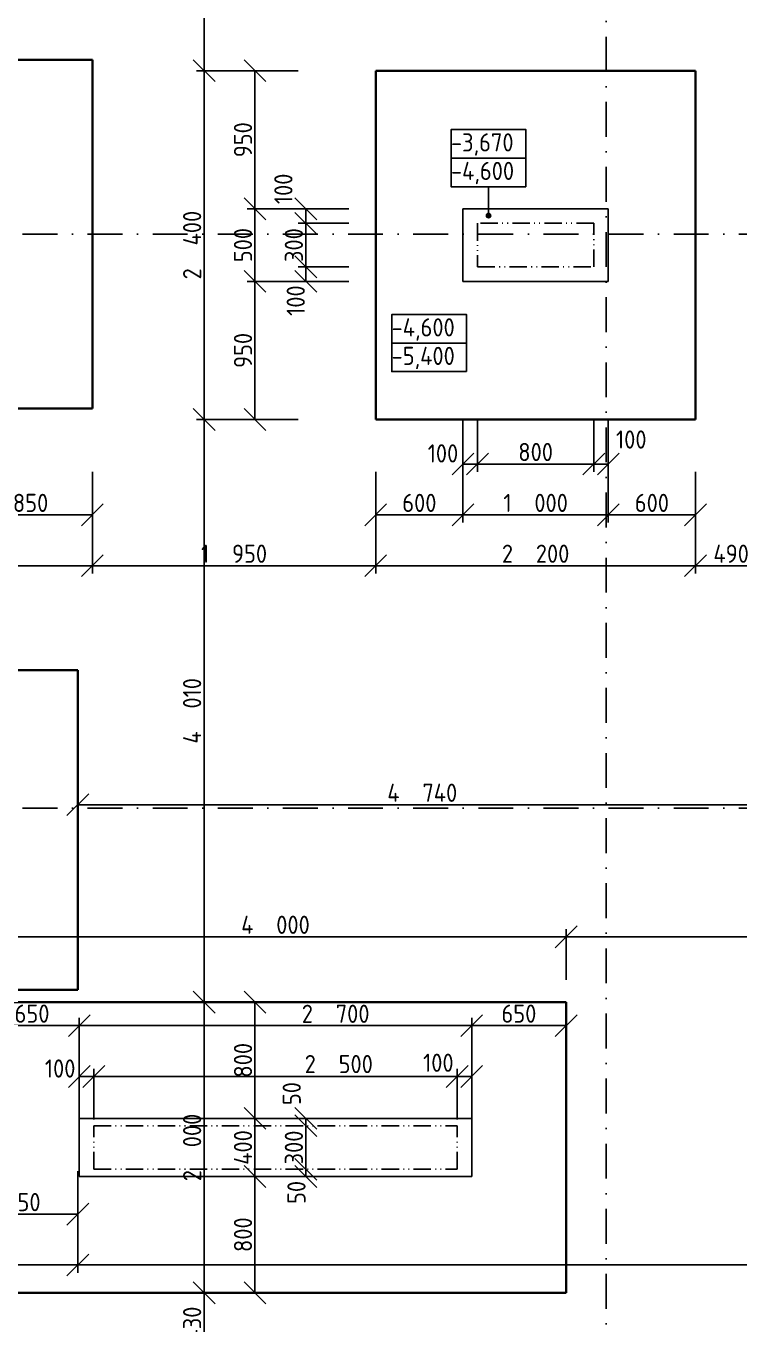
# Model space of a CAD drawing. Extents: x 4511820 to 5180432, y -1526536 to -944957.
# Drawn here: x 5143476 to 5148382, y -1452383 to -1443450 of the extents above; entities that cross this region are included whole.
import ezdxf

# ---------------------------------------------------------------- set-up
doc = ezdxf.new("R2010")
doc.units = 0
doc.header["$MEASUREMENT"] = 0
doc.linetypes.add('ACAD_ISO12W100', pattern=[22, 12, -3, 0.5, -3, 0.5, -3])
doc.linetypes.add('BODKOCIARKOVANA_3', pattern=[5.6, 3, -1.3, 0, -1.3])
doc.layers.get('0').update_dxf_attribs({"linetype": 'CONTINUOUS'})
doc.layers.get('Defpoints').update_dxf_attribs({"color": 61, "linetype": 'CONTINUOUS'})
for name, color, linetype in [('KÓTY', 4, 'CONTINUOUS'), ('MÚRY', 1, 'CONTINUOUS'), ('osi', 253, 'CONTINUOUS'), ('TENKÁ', 7, 'CONTINUOUS')]:
    doc.layers.add(name, color=color, linetype=linetype)
doc.styles.add('STYLE1', font='isocp.shx')
doc.dimstyles.new('STANDARD-50', dxfattribs={"dimtxt": 125, "dimasz": 150, "dimexe": 10, "dimexo": 200, "dimgap": 20, "dimtad": 1, "dimdsep": 46, "dimlunit": 6, "dimtxsty": 'STYLE1', "dimblk1": 'OBLIQUE', "dimblk2": 'OBLIQUE', "dimsah": 1, "dimcen": 2.5, "dimse1": 1, "dimse2": 1, "dimadec": 0, "dimazin": 0, "dimtfac": 1, "dimtmove": 1, "dimatfit": 3, "dimldrblk": 'OBLIQUE', "dimfxl": 1, "dimtolj": 1, "dimtzin": 0, "dimarcsym": 0})

# ---------------------------------------------------------------- blocks, each defined once
blk = doc.blocks.new('_OBLIQUE')
at = {"color": 0, "linetype": 'ByBlock'}
blk.add_line((-0.5, -0.5), (0.5, 0.5), dxfattribs=at)
blk = doc.blocks.new('*D38031')
at = {"layer": 'Defpoints', "color": 0}
for p in [(5141732.5, -1446083), (5143932.5, -1446083), (5143932.5, -1447164.5)]:
    blk.add_point(p, dxfattribs=at)
at = {"layer": 'KÓTY', "color": 0, "lineweight": -2}
blk.add_line((5141732.5, -1447164.5), (5143932.5, -1447164.5), dxfattribs=at)
at = {"layer": 'KÓTY', "color": 0, "linetype": 'ByBlock', "lineweight": -2, "xscale": 150, "yscale": 150, "zscale": 150, "rotation": 180}
blk.add_blockref('_OBLIQUE', (5141732.5, -1447164.5), dxfattribs=at)
at = {"layer": 'KÓTY', "color": 0, "linetype": 'ByBlock', "lineweight": -2, "xscale": 150, "yscale": 150, "zscale": 150}
blk.add_blockref('_OBLIQUE', (5143932.5, -1447164.5), dxfattribs=at)
at = {"layer": 'KÓTY', "color": 0, "insert": (5142832.5, -1447082), "char_height": 125, "attachment_point": 5, "style": 'STYLE1'}
blk.add_mtext('\\A1;2ﾠ200', dxfattribs=at)
blk = doc.blocks.new('*D38032')
at = {"layer": 'Defpoints', "color": 0}
for p in [(5143932.5, -1446083), (5145882.5, -1446158), (5145882.5, -1447164.5)]:
    blk.add_point(p, dxfattribs=at)
at = {"layer": 'KÓTY', "color": 0, "lineweight": -2}
blk.add_line((5143932.5, -1447164.5), (5145882.5, -1447164.5), dxfattribs=at)
at = {"layer": 'KÓTY', "color": 0, "linetype": 'ByBlock', "lineweight": -2, "xscale": 150, "yscale": 150, "zscale": 150, "rotation": 180}
blk.add_blockref('_OBLIQUE', (5143932.5, -1447164.5), dxfattribs=at)
at = {"layer": 'KÓTY', "color": 0, "linetype": 'ByBlock', "lineweight": -2, "xscale": 150, "yscale": 150, "zscale": 150}
blk.add_blockref('_OBLIQUE', (5145882.5, -1447164.5), dxfattribs=at)
at = {"layer": 'KÓTY', "color": 0, "insert": (5144907.5, -1447082), "char_height": 125, "attachment_point": 5, "style": 'STYLE1'}
blk.add_mtext('\\A1;1ﾠ950', dxfattribs=at)
blk = doc.blocks.new('*D38033')
at = {"layer": 'Defpoints', "color": 0}
for p in [(5145882.5, -1446158), (5148082.5, -1446158), (5148082.5, -1447164.5)]:
    blk.add_point(p, dxfattribs=at)
at = {"layer": 'KÓTY', "color": 0, "lineweight": -2}
blk.add_line((5145882.5, -1447164.5), (5148082.5, -1447164.5), dxfattribs=at)
at = {"layer": 'KÓTY', "color": 0, "linetype": 'ByBlock', "lineweight": -2, "xscale": 150, "yscale": 150, "zscale": 150, "rotation": 180}
blk.add_blockref('_OBLIQUE', (5145882.5, -1447164.5), dxfattribs=at)
at = {"layer": 'KÓTY', "color": 0, "linetype": 'ByBlock', "lineweight": -2, "xscale": 150, "yscale": 150, "zscale": 150}
blk.add_blockref('_OBLIQUE', (5148082.5, -1447164.5), dxfattribs=at)
at = {"layer": 'KÓTY', "color": 0, "insert": (5146982.5, -1447081.957367), "char_height": 125, "attachment_point": 5, "style": 'STYLE1'}
blk.add_mtext('\\A1;2ﾠ200', dxfattribs=at)
blk = doc.blocks.new('*D38034')
at = {"layer": 'Defpoints', "color": 0}
for p in [(5148082.5, -1446158), (5148572.5, -1446158), (5148572.5, -1447164.5)]:
    blk.add_point(p, dxfattribs=at)
at = {"layer": 'KÓTY', "color": 0, "lineweight": -2}
blk.add_line((5148082.5, -1447164.5), (5148572.5, -1447164.5), dxfattribs=at)
at = {"layer": 'KÓTY', "color": 0, "linetype": 'ByBlock', "lineweight": -2, "xscale": 150, "yscale": 150, "zscale": 150, "rotation": 180}
blk.add_blockref('_OBLIQUE', (5148082.5, -1447164.5), dxfattribs=at)
at = {"layer": 'KÓTY', "color": 0, "linetype": 'ByBlock', "lineweight": -2, "xscale": 150, "yscale": 150, "zscale": 150}
blk.add_blockref('_OBLIQUE', (5148572.5, -1447164.5), dxfattribs=at)
at = {"layer": 'KÓTY', "color": 0, "insert": (5148327.5, -1447082), "char_height": 125, "attachment_point": 5, "style": 'STYLE1'}
blk.add_mtext('\\A1;490', dxfattribs=at)
blk = doc.blocks.new('*D38037')
at = {"layer": 'Defpoints', "color": 0}
for p in [(5143082.5, -1445208), (5143932.5, -1445208), (5143932.5, -1446814.5)]:
    blk.add_point(p, dxfattribs=at)
at = {"layer": 'KÓTY', "color": 0, "lineweight": -2}
blk.add_line((5143082.5, -1446814.5), (5143932.5, -1446814.5), dxfattribs=at)
at = {"layer": 'KÓTY', "color": 0, "linetype": 'ByBlock', "lineweight": -2, "xscale": 150, "yscale": 150, "zscale": 150, "rotation": 180}
blk.add_blockref('_OBLIQUE', (5143082.5, -1446814.5), dxfattribs=at)
at = {"layer": 'KÓTY', "color": 0, "linetype": 'ByBlock', "lineweight": -2, "xscale": 150, "yscale": 150, "zscale": 150}
blk.add_blockref('_OBLIQUE', (5143932.5, -1446814.5), dxfattribs=at)
at = {"layer": 'KÓTY', "color": 0, "insert": (5143507.5, -1446732), "char_height": 125, "attachment_point": 5, "style": 'STYLE1'}
blk.add_mtext('\\A1;850', dxfattribs=at)
blk = doc.blocks.new('*D38041')
at = {"layer": 'Defpoints', "color": 0}
for p in [(5146482.5, -1445208), (5147482.5, -1445208), (5147482.5, -1446814.5)]:
    blk.add_point(p, dxfattribs=at)
at = {"layer": 'KÓTY', "color": 0, "lineweight": -2}
blk.add_line((5146482.5, -1446814.5), (5147482.5, -1446814.5), dxfattribs=at)
at = {"layer": 'KÓTY', "color": 0, "linetype": 'ByBlock', "lineweight": -2, "xscale": 150, "yscale": 150, "zscale": 150, "rotation": 180}
blk.add_blockref('_OBLIQUE', (5146482.5, -1446814.5), dxfattribs=at)
at = {"layer": 'KÓTY', "color": 0, "linetype": 'ByBlock', "lineweight": -2, "xscale": 150, "yscale": 150, "zscale": 150}
blk.add_blockref('_OBLIQUE', (5147482.5, -1446814.5), dxfattribs=at)
at = {"layer": 'KÓTY', "color": 0, "insert": (5146982.5, -1446731.957367), "char_height": 125, "attachment_point": 5, "style": 'STYLE1'}
blk.add_mtext('\\A1;1ﾠ000', dxfattribs=at)
blk = doc.blocks.new('*D38042')
at = {"layer": 'Defpoints', "color": 0}
for p in [(5145882.5, -1445208), (5146482.5, -1445208), (5145882.5, -1446814.5)]:
    blk.add_point(p, dxfattribs=at)
at = {"layer": 'KÓTY', "color": 0, "lineweight": -2}
blk.add_line((5146482.5, -1446814.5), (5145882.5, -1446814.5), dxfattribs=at)
at = {"layer": 'KÓTY', "color": 0, "linetype": 'ByBlock', "lineweight": -2, "xscale": 150, "yscale": 150, "zscale": 150, "rotation": 180}
blk.add_blockref('_OBLIQUE', (5145882.5, -1446814.5), dxfattribs=at)
at = {"layer": 'KÓTY', "color": 0, "linetype": 'ByBlock', "lineweight": -2, "xscale": 150, "yscale": 150, "zscale": 150}
blk.add_blockref('_OBLIQUE', (5146482.5, -1446814.5), dxfattribs=at)
at = {"layer": 'KÓTY', "color": 0, "insert": (5146182.5, -1446732), "char_height": 125, "attachment_point": 5, "style": 'STYLE1'}
blk.add_mtext('\\A1;600', dxfattribs=at)
blk = doc.blocks.new('*D38043')
at = {"layer": 'Defpoints', "color": 0}
for p in [(5147482.5, -1445208), (5148082.5, -1445208), (5148082.5, -1446814.5)]:
    blk.add_point(p, dxfattribs=at)
at = {"layer": 'KÓTY', "color": 0, "lineweight": -2}
blk.add_line((5147482.5, -1446814.5), (5148082.5, -1446814.5), dxfattribs=at)
at = {"layer": 'KÓTY', "color": 0, "linetype": 'ByBlock', "lineweight": -2, "xscale": 150, "yscale": 150, "zscale": 150, "rotation": 180}
blk.add_blockref('_OBLIQUE', (5147482.5, -1446814.5), dxfattribs=at)
at = {"layer": 'KÓTY', "color": 0, "linetype": 'ByBlock', "lineweight": -2, "xscale": 150, "yscale": 150, "zscale": 150}
blk.add_blockref('_OBLIQUE', (5148082.5, -1446814.5), dxfattribs=at)
at = {"layer": 'KÓTY', "color": 0, "insert": (5147782.5, -1446732), "char_height": 125, "attachment_point": 5, "style": 'STYLE1'}
blk.add_mtext('\\A1;600', dxfattribs=at)
blk = doc.blocks.new('*D38044')
at = {"layer": 'Defpoints', "color": 0}
for p in [(5146582.5, -1444958), (5147382.5, -1444958), (5147382.5, -1446464.5)]:
    blk.add_point(p, dxfattribs=at)
at = {"layer": 'KÓTY', "color": 0, "lineweight": -2}
blk.add_line((5146582.5, -1446464.5), (5147382.5, -1446464.5), dxfattribs=at)
at = {"layer": 'KÓTY', "color": 0, "linetype": 'ByBlock', "lineweight": -2, "xscale": 150, "yscale": 150, "zscale": 150, "rotation": 180}
blk.add_blockref('_OBLIQUE', (5146582.5, -1446464.5), dxfattribs=at)
at = {"layer": 'KÓTY', "color": 0, "linetype": 'ByBlock', "lineweight": -2, "xscale": 150, "yscale": 150, "zscale": 150}
blk.add_blockref('_OBLIQUE', (5147382.5, -1446464.5), dxfattribs=at)
at = {"layer": 'KÓTY', "color": 0, "insert": (5146982.5, -1446382), "char_height": 125, "attachment_point": 5, "style": 'STYLE1'}
blk.add_mtext('\\A1;800', dxfattribs=at)
blk = doc.blocks.new('*D38045')
at = {"layer": 'Defpoints', "color": 0}
for p in [(5146482.5, -1444940.5), (5146582.5, -1444940.5), (5146482.5, -1446464.5)]:
    blk.add_point(p, dxfattribs=at)
at = {"layer": 'KÓTY', "color": 0, "lineweight": -2}
blk.add_line((5146582.5, -1446464.5), (5146482.5, -1446464.5), dxfattribs=at)
at = {"layer": 'KÓTY', "color": 0, "linetype": 'ByBlock', "lineweight": -2, "xscale": 150, "yscale": 150, "zscale": 150, "rotation": 180}
blk.add_blockref('_OBLIQUE', (5146482.5, -1446464.5), dxfattribs=at)
at = {"layer": 'KÓTY', "color": 0, "linetype": 'ByBlock', "lineweight": -2, "xscale": 150, "yscale": 150, "zscale": 150}
blk.add_blockref('_OBLIQUE', (5146582.5, -1446464.5), dxfattribs=at)
at = {"layer": 'KÓTY', "color": 0, "insert": (5146345, -1446391.5), "char_height": 125, "attachment_point": 5, "style": 'STYLE1'}
blk.add_mtext('\\A1;100', dxfattribs=at)
blk = doc.blocks.new('*D38046')
at = {"layer": 'Defpoints', "color": 0}
for p in [(5147382.5, -1444940.5), (5147482.5, -1444940.5), (5147482.5, -1446464.5)]:
    blk.add_point(p, dxfattribs=at)
at = {"layer": 'KÓTY', "color": 0, "lineweight": -2}
blk.add_line((5147382.5, -1446464.5), (5147482.5, -1446464.5), dxfattribs=at)
at = {"layer": 'KÓTY', "color": 0, "linetype": 'ByBlock', "lineweight": -2, "xscale": 150, "yscale": 150, "zscale": 150, "rotation": 180}
blk.add_blockref('_OBLIQUE', (5147382.5, -1446464.5), dxfattribs=at)
at = {"layer": 'KÓTY', "color": 0, "linetype": 'ByBlock', "lineweight": -2, "xscale": 150, "yscale": 150, "zscale": 150}
blk.add_blockref('_OBLIQUE', (5147482.5, -1446464.5), dxfattribs=at)
at = {"layer": 'KÓTY', "color": 0, "insert": (5147640.5, -1446296), "char_height": 125, "attachment_point": 5, "style": 'STYLE1'}
blk.add_mtext('\\A1;100', dxfattribs=at)
blk = doc.blocks.new('*D38065')
at = {"layer": 'Defpoints', "color": 0}
for p in [(5146202.5, -1443758), (5144701.5, -1446158), (5146202.5, -1446158)]:
    blk.add_point(p, dxfattribs=at)
at = {"layer": 'KÓTY', "color": 0, "lineweight": -2}
blk.add_line((5144701.5, -1443758), (5144701.5, -1446158), dxfattribs=at)
at = {"layer": 'KÓTY', "color": 0, "linetype": 'ByBlock', "lineweight": -2, "xscale": 150, "yscale": 150, "zscale": 150}
for p, rotation in [((5144701.5, -1443758), 90), ((5144701.5, -1446158), 270)]:
    blk.add_blockref('_OBLIQUE', p, dxfattribs=dict(at, rotation=rotation))
at = {"layer": 'KÓTY', "color": 0, "insert": (5144619, -1444958), "char_height": 125, "attachment_point": 5, "rotation": 90, "style": 'STYLE1'}
blk.add_mtext('\\A1;2ﾠ400', dxfattribs=at)
blk = doc.blocks.new('*D38069')
at = {"layer": 'Defpoints', "color": 0}
for p in [(5147052.5, -1445108), (5145401.5, -1445208), (5147052.5, -1445208)]:
    blk.add_point(p, dxfattribs=at)
at = {"layer": 'KÓTY', "color": 0, "lineweight": -2}
blk.add_line((5145401.5, -1445108), (5145401.5, -1445208), dxfattribs=at)
at = {"layer": 'KÓTY', "color": 0, "linetype": 'ByBlock', "lineweight": -2, "xscale": 150, "yscale": 150, "zscale": 150}
for p, rotation in [((5145401.5, -1445108), 90), ((5145401.5, -1445208), 270)]:
    blk.add_blockref('_OBLIQUE', p, dxfattribs=dict(at, rotation=rotation))
at = {"layer": 'KÓTY', "color": 0, "insert": (5145332, -1445340), "char_height": 125, "attachment_point": 5, "rotation": 90, "style": 'STYLE1'}
blk.add_mtext('\\A1;100', dxfattribs=at)
blk = doc.blocks.new('*D38070')
at = {"layer": 'Defpoints', "color": 0}
for p in [(5147052.5, -1444708), (5145401.5, -1444808), (5147052.5, -1444808)]:
    blk.add_point(p, dxfattribs=at)
at = {"layer": 'KÓTY', "color": 0, "lineweight": -2}
blk.add_line((5145401.5, -1444708), (5145401.5, -1444808), dxfattribs=at)
at = {"layer": 'KÓTY', "color": 0, "linetype": 'ByBlock', "lineweight": -2, "xscale": 150, "yscale": 150, "zscale": 150}
for p, rotation in [((5145401.5, -1444708), 90), ((5145401.5, -1444808), 270)]:
    blk.add_blockref('_OBLIQUE', p, dxfattribs=dict(at, rotation=rotation))
at = {"layer": 'KÓTY', "color": 0, "insert": (5145247, -1444571), "char_height": 125, "attachment_point": 5, "rotation": 90, "style": 'STYLE1'}
blk.add_mtext('\\A1;100', dxfattribs=at)
blk = doc.blocks.new('*D38072')
at = {"layer": 'Defpoints', "color": 0}
for p in [(5146482.5, -1444708), (5145051.5, -1445208), (5146482.5, -1445208)]:
    blk.add_point(p, dxfattribs=at)
at = {"layer": 'KÓTY', "color": 0, "lineweight": -2}
blk.add_line((5145051.5, -1444708), (5145051.5, -1445208), dxfattribs=at)
at = {"layer": 'KÓTY', "color": 0, "linetype": 'ByBlock', "lineweight": -2, "xscale": 150, "yscale": 150, "zscale": 150}
for p, rotation in [((5145051.5, -1444708), 90), ((5145051.5, -1445208), 270)]:
    blk.add_blockref('_OBLIQUE', p, dxfattribs=dict(at, rotation=rotation))
at = {"layer": 'KÓTY', "color": 0, "insert": (5144969, -1444958), "char_height": 125, "attachment_point": 5, "rotation": 90, "style": 'STYLE1'}
blk.add_mtext('\\A1;500', dxfattribs=at)
blk = doc.blocks.new('*D38073')
at = {"layer": 'Defpoints', "color": 0}
for p in [(5145051.5, -1443758), (5146482.5, -1443758), (5146482.5, -1444708)]:
    blk.add_point(p, dxfattribs=at)
at = {"layer": 'KÓTY', "color": 0, "lineweight": -2}
blk.add_line((5145051.5, -1444708), (5145051.5, -1443758), dxfattribs=at)
at = {"layer": 'KÓTY', "color": 0, "linetype": 'ByBlock', "lineweight": -2, "xscale": 150, "yscale": 150, "zscale": 150}
for p, rotation in [((5145051.5, -1443758), 90), ((5145051.5, -1444708), 270)]:
    blk.add_blockref('_OBLIQUE', p, dxfattribs=dict(at, rotation=rotation))
at = {"layer": 'KÓTY', "color": 0, "insert": (5144969, -1444233), "char_height": 125, "attachment_point": 5, "rotation": 90, "style": 'STYLE1'}
blk.add_mtext('\\A1;950', dxfattribs=at)
blk = doc.blocks.new('*D38074')
at = {"layer": 'Defpoints', "color": 0}
for p in [(5146482.5, -1445208), (5145051.5, -1446158), (5146482.5, -1446158)]:
    blk.add_point(p, dxfattribs=at)
at = {"layer": 'KÓTY', "color": 0, "lineweight": -2}
blk.add_line((5145051.5, -1445208), (5145051.5, -1446158), dxfattribs=at)
at = {"layer": 'KÓTY', "color": 0, "linetype": 'ByBlock', "lineweight": -2, "xscale": 150, "yscale": 150, "zscale": 150}
for p, rotation in [((5145051.5, -1445208), 90), ((5145051.5, -1446158), 270)]:
    blk.add_blockref('_OBLIQUE', p, dxfattribs=dict(at, rotation=rotation))
at = {"layer": 'KÓTY', "color": 0, "insert": (5144969, -1445683), "char_height": 125, "attachment_point": 5, "rotation": 90, "style": 'STYLE1'}
blk.add_mtext('\\A1;950', dxfattribs=at)
blk = doc.blocks.new('*D38075')
at = {"layer": 'Defpoints', "color": 0}
for p in [(5145401.5, -1444808), (5146582.5, -1444808), (5146582.5, -1445108)]:
    blk.add_point(p, dxfattribs=at)
at = {"layer": 'KÓTY', "color": 0, "lineweight": -2}
blk.add_line((5145401.5, -1445108), (5145401.5, -1444808), dxfattribs=at)
at = {"layer": 'KÓTY', "color": 0, "linetype": 'ByBlock', "lineweight": -2, "xscale": 150, "yscale": 150, "zscale": 150}
for p, rotation in [((5145401.5, -1444808), 90), ((5145401.5, -1445108), 270)]:
    blk.add_blockref('_OBLIQUE', p, dxfattribs=dict(at, rotation=rotation))
at = {"layer": 'KÓTY', "color": 0, "insert": (5145319, -1444958), "char_height": 125, "attachment_point": 5, "rotation": 90, "style": 'STYLE1'}
blk.add_mtext('\\A1;300', dxfattribs=at)
blk = doc.blocks.new('*D38076')
at = {"layer": 'Defpoints', "color": 0}
for p in [(5144701.5, -1441118), (5145882.5, -1441118), (5145882.5, -1443758)]:
    blk.add_point(p, dxfattribs=at)
at = {"layer": 'KÓTY', "color": 0, "lineweight": -2}
blk.add_line((5144701.5, -1443758), (5144701.5, -1441118), dxfattribs=at)
at = {"layer": 'KÓTY', "color": 0, "linetype": 'ByBlock', "lineweight": -2, "xscale": 150, "yscale": 150, "zscale": 150}
for p, rotation in [((5144701.5, -1441118), 90), ((5144701.5, -1443758), 270)]:
    blk.add_blockref('_OBLIQUE', p, dxfattribs=dict(at, rotation=rotation))
at = {"layer": 'KÓTY', "color": 0, "insert": (5144619, -1442438), "char_height": 125, "attachment_point": 5, "rotation": 90, "style": 'STYLE1'}
blk.add_mtext('\\A1;2ﾠ640', dxfattribs=at)
blk = doc.blocks.new('*D38077')
at = {"layer": 'Defpoints', "color": 0}
for p in [(5145882.5, -1446158), (5144701.5, -1450168), (5145882.5, -1450168)]:
    blk.add_point(p, dxfattribs=at)
at = {"layer": 'KÓTY', "color": 0, "lineweight": -2}
blk.add_line((5144701.5, -1446158), (5144701.5, -1450168), dxfattribs=at)
at = {"layer": 'KÓTY', "color": 0, "linetype": 'ByBlock', "lineweight": -2, "xscale": 150, "yscale": 150, "zscale": 150}
for p, rotation in [((5144701.5, -1446158), 90), ((5144701.5, -1450168), 270)]:
    blk.add_blockref('_OBLIQUE', p, dxfattribs=dict(at, rotation=rotation))
at = {"layer": 'KÓTY', "color": 0, "insert": (5144619, -1448163), "char_height": 125, "attachment_point": 5, "rotation": 90, "style": 'STYLE1'}
blk.add_mtext('\\A1;4ﾠ010', dxfattribs=at)
blk = doc.blocks.new('*D38078')
at = {"layer": 'Defpoints', "color": 0}
for p in [(5147192.5, -1450168), (5144701.5, -1452168), (5147192.5, -1452168)]:
    blk.add_point(p, dxfattribs=at)
at = {"layer": 'KÓTY', "color": 0, "lineweight": -2}
blk.add_line((5144701.5, -1450168), (5144701.5, -1452168), dxfattribs=at)
at = {"layer": 'KÓTY', "color": 0, "linetype": 'ByBlock', "lineweight": -2, "xscale": 150, "yscale": 150, "zscale": 150}
for p, rotation in [((5144701.5, -1450168), 90), ((5144701.5, -1452168), 270)]:
    blk.add_blockref('_OBLIQUE', p, dxfattribs=dict(at, rotation=rotation))
at = {"layer": 'KÓTY', "color": 0, "insert": (5144619, -1451168), "char_height": 125, "attachment_point": 5, "rotation": 90, "style": 'STYLE1'}
blk.add_mtext('\\A1;2ﾠ000', dxfattribs=at)
blk = doc.blocks.new('*D38079')
at = {"layer": 'Defpoints', "color": 0}
for p in [(5144701.5, -1450168), (5144701.5, -1450968), (5145051.5, -1450968)]:
    blk.add_point(p, dxfattribs=at)
at = {"layer": 'KÓTY', "color": 0, "lineweight": -2}
blk.add_line((5145051.5, -1450168), (5145051.5, -1450968), dxfattribs=at)
at = {"layer": 'KÓTY', "color": 0, "linetype": 'ByBlock', "lineweight": -2, "xscale": 150, "yscale": 150, "zscale": 150}
for p, rotation in [((5145051.5, -1450168), 90), ((5145051.5, -1450968), 270)]:
    blk.add_blockref('_OBLIQUE', p, dxfattribs=dict(at, rotation=rotation))
at = {"layer": 'KÓTY', "color": 0, "insert": (5144969, -1450568), "char_height": 125, "attachment_point": 5, "rotation": 90, "style": 'STYLE1'}
blk.add_mtext('\\A1;800', dxfattribs=at)
blk = doc.blocks.new('*D38080')
at = {"layer": 'Defpoints', "color": 0}
for p in [(5145051.5, -1450968), (5145051.5, -1451368), (5145051.5, -1451368)]:
    blk.add_point(p, dxfattribs=at)
at = {"layer": 'KÓTY', "color": 0, "lineweight": -2}
blk.add_line((5145051.5, -1450968), (5145051.5, -1451368), dxfattribs=at)
at = {"layer": 'KÓTY', "color": 0, "linetype": 'ByBlock', "lineweight": -2, "xscale": 150, "yscale": 150, "zscale": 150}
for p, rotation in [((5145051.5, -1450968), 90), ((5145051.5, -1451368), 270)]:
    blk.add_blockref('_OBLIQUE', p, dxfattribs=dict(at, rotation=rotation))
at = {"layer": 'KÓTY', "color": 0, "insert": (5144969, -1451168), "char_height": 125, "attachment_point": 5, "rotation": 90, "style": 'STYLE1'}
blk.add_mtext('\\A1;400', dxfattribs=at)
blk = doc.blocks.new('*D38081')
at = {"layer": 'Defpoints', "color": 0}
for p in [(5145051.5, -1451368), (5145051.5, -1452168), (5145192.5, -1452168)]:
    blk.add_point(p, dxfattribs=at)
at = {"layer": 'KÓTY', "color": 0, "lineweight": -2}
blk.add_line((5145051.5, -1451368), (5145051.5, -1452168), dxfattribs=at)
at = {"layer": 'KÓTY', "color": 0, "linetype": 'ByBlock', "lineweight": -2, "xscale": 150, "yscale": 150, "zscale": 150}
for p, rotation in [((5145051.5, -1451368), 90), ((5145051.5, -1452168), 270)]:
    blk.add_blockref('_OBLIQUE', p, dxfattribs=dict(at, rotation=rotation))
at = {"layer": 'KÓTY', "color": 0, "insert": (5144969, -1451768), "char_height": 125, "attachment_point": 5, "rotation": 90, "style": 'STYLE1'}
blk.add_mtext('\\A1;800', dxfattribs=at)
blk = doc.blocks.new('*D38082')
at = {"layer": 'Defpoints', "color": 0}
for p in [(5145051.5, -1451018), (5145051.5, -1451318), (5145401.5, -1451318)]:
    blk.add_point(p, dxfattribs=at)
at = {"layer": 'KÓTY', "color": 0, "lineweight": -2}
blk.add_line((5145401.5, -1451018), (5145401.5, -1451318), dxfattribs=at)
at = {"layer": 'KÓTY', "color": 0, "linetype": 'ByBlock', "lineweight": -2, "xscale": 150, "yscale": 150, "zscale": 150}
for p, rotation in [((5145401.5, -1451018), 90), ((5145401.5, -1451318), 270)]:
    blk.add_blockref('_OBLIQUE', p, dxfattribs=dict(at, rotation=rotation))
at = {"layer": 'KÓTY', "color": 0, "insert": (5145319, -1451168), "char_height": 125, "attachment_point": 5, "rotation": 90, "style": 'STYLE1'}
blk.add_mtext('\\A1;300', dxfattribs=at)
blk = doc.blocks.new('*D38083')
at = {"layer": 'Defpoints', "color": 0}
for p in [(5145401.5, -1450968), (5145401.5, -1450968), (5145401.5, -1451018)]:
    blk.add_point(p, dxfattribs=at)
at = {"layer": 'KÓTY', "color": 0, "lineweight": -2}
blk.add_line((5145401.5, -1451018), (5145401.5, -1450968), dxfattribs=at)
at = {"layer": 'KÓTY', "color": 0, "linetype": 'ByBlock', "lineweight": -2, "xscale": 150, "yscale": 150, "zscale": 150}
for p, rotation in [((5145401.5, -1450968), 90), ((5145401.5, -1451018), 270)]:
    blk.add_blockref('_OBLIQUE', p, dxfattribs=dict(at, rotation=rotation))
at = {"layer": 'KÓTY', "color": 0, "insert": (5145304.5, -1450797), "char_height": 125, "attachment_point": 5, "rotation": 90, "style": 'STYLE1'}
blk.add_mtext('\\A1;50', dxfattribs=at)
blk = doc.blocks.new('*D38084')
at = {"layer": 'Defpoints', "color": 0}
for p in [(5145401.5, -1451318), (5145401.5, -1451368), (5145401.5, -1451368)]:
    blk.add_point(p, dxfattribs=at)
at = {"layer": 'KÓTY', "color": 0, "lineweight": -2}
blk.add_line((5145401.5, -1451318), (5145401.5, -1451368), dxfattribs=at)
at = {"layer": 'KÓTY', "color": 0, "linetype": 'ByBlock', "lineweight": -2, "xscale": 150, "yscale": 150, "zscale": 150}
for p, rotation in [((5145401.5, -1451318), 90), ((5145401.5, -1451368), 270)]:
    blk.add_blockref('_OBLIQUE', p, dxfattribs=dict(at, rotation=rotation))
at = {"layer": 'KÓTY', "color": 0, "insert": (5145337, -1451477.5), "char_height": 125, "attachment_point": 5, "rotation": 90, "style": 'STYLE1'}
blk.add_mtext('\\A1;50', dxfattribs=at)
blk = doc.blocks.new('*D38085')
at = {"layer": 'Defpoints', "color": 0}
for p in [(5141832.5, -1450083), (5143832.5, -1450083), (5143832.5, -1451976.5)]:
    blk.add_point(p, dxfattribs=at)
at = {"layer": 'KÓTY', "color": 0, "lineweight": -2}
blk.add_line((5141832.5, -1451976.5), (5143832.5, -1451976.5), dxfattribs=at)
at = {"layer": 'KÓTY', "color": 0, "linetype": 'ByBlock', "lineweight": -2, "xscale": 150, "yscale": 150, "zscale": 150, "rotation": 180}
blk.add_blockref('_OBLIQUE', (5141832.5, -1451976.5), dxfattribs=at)
at = {"layer": 'KÓTY', "color": 0, "linetype": 'ByBlock', "lineweight": -2, "xscale": 150, "yscale": 150, "zscale": 150}
blk.add_blockref('_OBLIQUE', (5143832.5, -1451976.5), dxfattribs=at)
at = {"layer": 'KÓTY', "color": 0, "insert": (5142832.5, -1451894), "char_height": 125, "attachment_point": 5, "style": 'STYLE1'}
blk.add_mtext('\\A1;2ﾠ000', dxfattribs=at)
blk = doc.blocks.new('*D38088')
at = {"layer": 'Defpoints', "color": 0}
for p in [(5143082.5, -1449308), (5143832.5, -1449308), (5143832.5, -1451626.5)]:
    blk.add_point(p, dxfattribs=at)
at = {"layer": 'KÓTY', "color": 0, "lineweight": -2}
blk.add_line((5143082.5, -1451626.5), (5143832.5, -1451626.5), dxfattribs=at)
at = {"layer": 'KÓTY', "color": 0, "linetype": 'ByBlock', "lineweight": -2, "xscale": 150, "yscale": 150, "zscale": 150, "rotation": 180}
blk.add_blockref('_OBLIQUE', (5143082.5, -1451626.5), dxfattribs=at)
at = {"layer": 'KÓTY', "color": 0, "linetype": 'ByBlock', "lineweight": -2, "xscale": 150, "yscale": 150, "zscale": 150}
blk.add_blockref('_OBLIQUE', (5143832.5, -1451626.5), dxfattribs=at)
at = {"layer": 'KÓTY', "color": 0, "insert": (5143457.5, -1451544), "char_height": 125, "attachment_point": 5, "style": 'STYLE1'}
blk.add_mtext('\\A1;750', dxfattribs=at)
blk = doc.blocks.new('*D38162')
at = {"layer": 'Defpoints', "color": 0}
for p in [(5144701.5, -1452168), (5144701.5, -1452598), (5144701.5, -1452598)]:
    blk.add_point(p, dxfattribs=at)
at = {"layer": 'KÓTY', "color": 0, "lineweight": -2}
blk.add_line((5144701.5, -1452168), (5144701.5, -1452598), dxfattribs=at)
at = {"layer": 'KÓTY', "color": 0, "linetype": 'ByBlock', "lineweight": -2, "xscale": 150, "yscale": 150, "zscale": 150}
for p, rotation in [((5144701.5, -1452168), 90), ((5144701.5, -1452598), 270)]:
    blk.add_blockref('_OBLIQUE', p, dxfattribs=dict(at, rotation=rotation))
at = {"layer": 'KÓTY', "color": 0, "insert": (5144619, -1452383), "char_height": 125, "attachment_point": 5, "rotation": 90, "style": 'STYLE1'}
blk.add_mtext('\\A1;430', dxfattribs=at)
blk = doc.blocks.new('*D39369')
at = {"layer": 'Defpoints', "color": 0}
for p in [(5143832.5, -1450083), (5155182.5, -1450083), (5155182.5, -1451976.5)]:
    blk.add_point(p, dxfattribs=at)
at = {"layer": 'KÓTY', "color": 0, "lineweight": -2}
blk.add_line((5143832.5, -1451976.5), (5155182.5, -1451976.5), dxfattribs=at)
at = {"layer": 'KÓTY', "color": 0, "linetype": 'ByBlock', "lineweight": -2, "xscale": 150, "yscale": 150, "zscale": 150, "rotation": 180}
blk.add_blockref('_OBLIQUE', (5143832.5, -1451976.5), dxfattribs=at)
at = {"layer": 'KÓTY', "color": 0, "linetype": 'ByBlock', "lineweight": -2, "xscale": 150, "yscale": 150, "zscale": 150}
blk.add_blockref('_OBLIQUE', (5155182.5, -1451976.5), dxfattribs=at)
at = {"layer": 'KÓTY', "color": 0, "insert": (5149507.5, -1451894), "char_height": 125, "attachment_point": 5, "style": 'STYLE1'}
blk.add_mtext('\\A1;11ﾠ350', dxfattribs=at)
blk = doc.blocks.new('*D39370')
at = {"layer": 'Defpoints', "color": 0}
for p in [(5146442.5, -1450679.5), (5143942.5, -1451018), (5146442.5, -1451018)]:
    blk.add_point(p, dxfattribs=at)
at = {"layer": 'KÓTY', "color": 0, "lineweight": -2}
blk.add_line((5143942.5, -1450679.5), (5146442.5, -1450679.5), dxfattribs=at)
at = {"layer": 'KÓTY', "color": 0, "linetype": 'ByBlock', "lineweight": -2, "xscale": 150, "yscale": 150, "zscale": 150, "rotation": 180}
blk.add_blockref('_OBLIQUE', (5143942.5, -1450679.5), dxfattribs=at)
at = {"layer": 'KÓTY', "color": 0, "linetype": 'ByBlock', "lineweight": -2, "xscale": 150, "yscale": 150, "zscale": 150}
blk.add_blockref('_OBLIQUE', (5146442.5, -1450679.5), dxfattribs=at)
at = {"layer": 'KÓTY', "color": 0, "insert": (5145628, -1450594), "char_height": 125, "attachment_point": 5, "style": 'STYLE1'}
blk.add_mtext('\\A1;2ﾠ500', dxfattribs=at)
blk = doc.blocks.new('*D39372')
at = {"layer": 'Defpoints', "color": 0}
for p in [(5146542.5, -1450329.5), (5143842.5, -1450968), (5146542.5, -1450968)]:
    blk.add_point(p, dxfattribs=at)
at = {"layer": 'KÓTY', "color": 0, "lineweight": -2}
blk.add_line((5143842.5, -1450329.5), (5146542.5, -1450329.5), dxfattribs=at)
at = {"layer": 'KÓTY', "color": 0, "linetype": 'ByBlock', "lineweight": -2, "xscale": 150, "yscale": 150, "zscale": 150, "rotation": 180}
blk.add_blockref('_OBLIQUE', (5143842.5, -1450329.5), dxfattribs=at)
at = {"layer": 'KÓTY', "color": 0, "linetype": 'ByBlock', "lineweight": -2, "xscale": 150, "yscale": 150, "zscale": 150}
blk.add_blockref('_OBLIQUE', (5146542.5, -1450329.5), dxfattribs=at)
at = {"layer": 'KÓTY', "color": 0, "insert": (5145606.5, -1450248), "char_height": 125, "attachment_point": 5, "style": 'STYLE1'}
blk.add_mtext('\\A1;2ﾠ700', dxfattribs=at)
blk = doc.blocks.new('*D39373')
at = {"layer": 'Defpoints', "color": 0}
for p in [(5146542.5, -1450679.5), (5146442.5, -1451018), (5146542.5, -1451018)]:
    blk.add_point(p, dxfattribs=at)
at = {"layer": 'KÓTY', "color": 0, "lineweight": -2}
blk.add_line((5146442.5, -1450679.5), (5146542.5, -1450679.5), dxfattribs=at)
at = {"layer": 'KÓTY', "color": 0, "linetype": 'ByBlock', "lineweight": -2, "xscale": 150, "yscale": 150, "zscale": 150, "rotation": 180}
blk.add_blockref('_OBLIQUE', (5146442.5, -1450679.5), dxfattribs=at)
at = {"layer": 'KÓTY', "color": 0, "linetype": 'ByBlock', "lineweight": -2, "xscale": 150, "yscale": 150, "zscale": 150}
blk.add_blockref('_OBLIQUE', (5146542.5, -1450679.5), dxfattribs=at)
at = {"layer": 'KÓTY', "color": 0, "insert": (5146313, -1450585), "char_height": 125, "attachment_point": 5, "style": 'STYLE1'}
blk.add_mtext('\\A1;100', dxfattribs=at)
blk = doc.blocks.new('*D39374')
at = {"layer": 'Defpoints', "color": 0}
for p in [(5143842.5, -1450679.5), (5143842.5, -1451018), (5143942.5, -1451018)]:
    blk.add_point(p, dxfattribs=at)
at = {"layer": 'KÓTY', "color": 0, "lineweight": -2}
blk.add_line((5143942.5, -1450679.5), (5143842.5, -1450679.5), dxfattribs=at)
at = {"layer": 'KÓTY', "color": 0, "linetype": 'ByBlock', "lineweight": -2, "xscale": 150, "yscale": 150, "zscale": 150, "rotation": 180}
blk.add_blockref('_OBLIQUE', (5143842.5, -1450679.5), dxfattribs=at)
at = {"layer": 'KÓTY', "color": 0, "linetype": 'ByBlock', "lineweight": -2, "xscale": 150, "yscale": 150, "zscale": 150}
blk.add_blockref('_OBLIQUE', (5143942.5, -1450679.5), dxfattribs=at)
at = {"layer": 'KÓTY', "color": 0, "insert": (5143711, -1450624.5), "char_height": 125, "attachment_point": 5, "style": 'STYLE1'}
blk.add_mtext('\\A1;100', dxfattribs=at)
blk = doc.blocks.new('*D39375')
at = {"layer": 'Defpoints', "color": 0}
for p in [(5147192.5, -1450329.5), (5146542.5, -1450968), (5147192.5, -1450968)]:
    blk.add_point(p, dxfattribs=at)
at = {"layer": 'KÓTY', "color": 0, "lineweight": -2}
blk.add_line((5146542.5, -1450329.5), (5147192.5, -1450329.5), dxfattribs=at)
at = {"layer": 'KÓTY', "color": 0, "linetype": 'ByBlock', "lineweight": -2, "xscale": 150, "yscale": 150, "zscale": 150, "rotation": 180}
blk.add_blockref('_OBLIQUE', (5146542.5, -1450329.5), dxfattribs=at)
at = {"layer": 'KÓTY', "color": 0, "linetype": 'ByBlock', "lineweight": -2, "xscale": 150, "yscale": 150, "zscale": 150}
blk.add_blockref('_OBLIQUE', (5147192.5, -1450329.5), dxfattribs=at)
at = {"layer": 'KÓTY', "color": 0, "insert": (5146867.5, -1450247), "char_height": 125, "attachment_point": 5, "style": 'STYLE1'}
blk.add_mtext('\\A1;650', dxfattribs=at)
blk = doc.blocks.new('*D39376')
at = {"layer": 'Defpoints', "color": 0}
for p in [(5143192.5, -1450329.5), (5143192.5, -1450968), (5143842.5, -1450968)]:
    blk.add_point(p, dxfattribs=at)
at = {"layer": 'KÓTY', "color": 0, "lineweight": -2}
blk.add_line((5143842.5, -1450329.5), (5143192.5, -1450329.5), dxfattribs=at)
at = {"layer": 'KÓTY', "color": 0, "linetype": 'ByBlock', "lineweight": -2, "xscale": 150, "yscale": 150, "zscale": 150, "rotation": 180}
blk.add_blockref('_OBLIQUE', (5143192.5, -1450329.5), dxfattribs=at)
at = {"layer": 'KÓTY', "color": 0, "linetype": 'ByBlock', "lineweight": -2, "xscale": 150, "yscale": 150, "zscale": 150}
blk.add_blockref('_OBLIQUE', (5143842.5, -1450329.5), dxfattribs=at)
at = {"layer": 'KÓTY', "color": 0, "insert": (5143517.5, -1450247), "char_height": 125, "attachment_point": 5, "style": 'STYLE1'}
blk.add_mtext('\\A1;650', dxfattribs=at)
blk = doc.blocks.new('*D39377')
at = {"layer": 'Defpoints', "color": 0}
for p in [(5147192.5, -1449718), (5143192.5, -1450168), (5147192.5, -1450168)]:
    blk.add_point(p, dxfattribs=at)
at = {"layer": 'KÓTY', "color": 0, "lineweight": -2}
blk.add_line((5143192.5, -1449718), (5147192.5, -1449718), dxfattribs=at)
at = {"layer": 'KÓTY', "color": 0, "linetype": 'ByBlock', "lineweight": -2, "xscale": 150, "yscale": 150, "zscale": 150, "rotation": 180}
blk.add_blockref('_OBLIQUE', (5143192.5, -1449718), dxfattribs=at)
at = {"layer": 'KÓTY', "color": 0, "linetype": 'ByBlock', "lineweight": -2, "xscale": 150, "yscale": 150, "zscale": 150}
blk.add_blockref('_OBLIQUE', (5147192.5, -1449718), dxfattribs=at)
at = {"layer": 'KÓTY', "color": 0, "insert": (5145192.5, -1449635.5), "char_height": 125, "attachment_point": 5, "style": 'STYLE1'}
blk.add_mtext('\\A1;4ﾠ000', dxfattribs=at)
blk = doc.blocks.new('*D39378')
at = {"layer": 'Defpoints', "color": 0}
for p in [(5155182.5, -1449718), (5147192.5, -1450168), (5155182.5, -1450168)]:
    blk.add_point(p, dxfattribs=at)
at = {"layer": 'KÓTY', "color": 0, "lineweight": -2}
blk.add_line((5147192.5, -1449718), (5155182.5, -1449718), dxfattribs=at)
at = {"layer": 'KÓTY', "color": 0, "linetype": 'ByBlock', "lineweight": -2, "xscale": 150, "yscale": 150, "zscale": 150, "rotation": 180}
blk.add_blockref('_OBLIQUE', (5147192.5, -1449718), dxfattribs=at)
at = {"layer": 'KÓTY', "color": 0, "linetype": 'ByBlock', "lineweight": -2, "xscale": 150, "yscale": 150, "zscale": 150}
blk.add_blockref('_OBLIQUE', (5155182.5, -1449718), dxfattribs=at)
at = {"layer": 'KÓTY', "color": 0, "insert": (5151187.5, -1449635.5), "char_height": 125, "attachment_point": 5, "style": 'STYLE1'}
blk.add_mtext('\\A1;7ﾠ990', dxfattribs=at)
blk = doc.blocks.new('*D39448')
at = {"layer": 'Defpoints', "color": 0}
for p in [(5148572.5, -1447728), (5143832.5, -1447883), (5148572.5, -1448809.5)]:
    blk.add_point(p, dxfattribs=at)
at = {"layer": 'KÓTY', "color": 0, "lineweight": -2}
blk.add_line((5143832.5, -1448809.5), (5148572.5, -1448809.5), dxfattribs=at)
at = {"layer": 'KÓTY', "color": 0, "linetype": 'ByBlock', "lineweight": -2, "xscale": 150, "yscale": 150, "zscale": 150, "rotation": 180}
blk.add_blockref('_OBLIQUE', (5143832.5, -1448809.5), dxfattribs=at)
at = {"layer": 'KÓTY', "color": 0, "linetype": 'ByBlock', "lineweight": -2, "xscale": 150, "yscale": 150, "zscale": 150}
blk.add_blockref('_OBLIQUE', (5148572.5, -1448809.5), dxfattribs=at)
at = {"layer": 'KÓTY', "color": 0, "insert": (5146202.5, -1448727), "char_height": 125, "attachment_point": 5, "style": 'STYLE1'}
blk.add_mtext('\\A1;4ﾠ740', dxfattribs=at)

msp = doc.modelspace()

# ---------------------------------------------------------------- hatches: boundary and pattern name
at = {"layer": 'KÓTY', "ltscale": 0.25}
msp.add_hatch(color=256, dxfattribs=at).paths.add_polyline_path([(5146658.316, -1444740.184, 1), (5146658.316, -1444770.184, 1)])

# ---------------------------------------------------------------- linework, layer by layer
at = {"layer": 'KÓTY'}
for p, q in [((5144648.097, -1443758), (5144998.097, -1443758)), ((5144998.097, -1443758), (5145348.097, -1443758)), ((5146658.316, -1444755.184), (5146658.316, -1444556)), ((5144998.097, -1444708), (5145348.097, -1444708)), ((5145348.097, -1444708), (5145698.097, -1444708)), ((5145348.097, -1444808), (5145698.097, -1444808)), ((5145348.097, -1445108), (5145698.097, -1445108)), ((5144998.097, -1445208), (5145348.097, -1445208)), ((5145348.097, -1445208), (5145698.097, -1445208)), ((5144648.097, -1446158), (5144998.097, -1446158)), ((5144998.097, -1446158), (5145348.097, -1446158)), ((5146482.5, -1446517.903), (5146482.5, -1446167.903)), ((5146582.5, -1446517.903), (5146582.5, -1446167.903)), ((5147382.5, -1446517.903), (5147382.5, -1446167.903)), ((5147482.5, -1446517.903), (5147482.5, -1446167.903)), ((5143932.5, -1446867.903), (5143932.5, -1446517.903)), ((5145882.5, -1446867.903), (5145882.5, -1446517.903)), ((5146482.5, -1446867.903), (5146482.5, -1446517.903)), ((5147482.5, -1446867.903), (5147482.5, -1446517.903)), ((5148082.5, -1446867.903), (5148082.5, -1446517.903)), ((5143932.5, -1447217.903), (5143932.5, -1446867.903)), ((5145882.5, -1447217.903), (5145882.5, -1446867.903)), ((5148082.5, -1447217.903), (5148082.5, -1446867.903)), ((5147192.5, -1449664.597), (5147192.5, -1450014.597)), ((5143842.5, -1450276.097), (5143842.5, -1450626.097)), ((5146542.5, -1450276.097), (5146542.5, -1450626.097)), ((5143842.5, -1450626.097), (5143842.5, -1450976.097)), ((5143942.5, -1450626.097), (5143942.5, -1450976.097)), ((5146442.5, -1450626.097), (5146442.5, -1450976.097)), ((5146542.5, -1450626.097), (5146542.5, -1450976.097)), ((5143832.5, -1451679.903), (5143832.5, -1451329.903)), ((5143832.5, -1452029.903), (5143832.5, -1451679.903))]:
    msp.add_line(p, q, dxfattribs=at)
at = {"layer": 'KÓTY', "ltscale": 0.25}
msp.add_circle((5146658.316, -1444755.184), 15, dxfattribs=at)
at = {"layer": 'MÚRY', "linetype": 'Continuous', "lineweight": 30}
for p, q in [((5141732.5, -1443683), (5143932.5, -1443683)), ((5143932.5, -1446083), (5143932.5, -1443683)), ((5145882.5, -1446158), (5145882.5, -1443758)), ((5145882.5, -1443758), (5148082.5, -1443758)), ((5148082.5, -1446158), (5148082.5, -1443758)), ((5141732.5, -1446083), (5143932.5, -1446083)), ((5145882.5, -1446158), (5148082.5, -1446158)), ((5141832.5, -1447883), (5143832.5, -1447883)), ((5143832.5, -1450083), (5143832.5, -1447883)), ((5141832.5, -1450083), (5143832.5, -1450083)), ((5143192.5, -1450168), (5147192.5, -1450168)), ((5147192.5, -1452168), (5147192.5, -1450168)), ((5143192.5, -1452168), (5147192.5, -1452168))]:
    msp.add_line(p, q, dxfattribs=at)
at = {"layer": 'osi', "linetype": 'BODKOCIARKOVANA_3', "ltscale": 80}
for p, q in [((5147467.5, -1437250.906), (5147467.5, -1469178.809)), ((5158927.164, -1444883), (5092648, -1444883)), ((5158927.164, -1448833), (5092648, -1448833))]:
    msp.add_line(p, q, dxfattribs=at)
at = {"layer": 'TENKÁ', "linetype": 'Continuous', "lineweight": 25}
for p, q in [((5146482.5, -1444708), (5146482.5, -1445208)), ((5146482.5, -1444708), (5147482.5, -1444708)), ((5147482.5, -1445208), (5147482.5, -1444708)), ((5146482.5, -1445208), (5147482.5, -1445208)), ((5143842.5, -1451368), (5143842.5, -1450968)), ((5143842.5, -1450968), (5146542.5, -1450968)), ((5146542.5, -1451368), (5146542.5, -1450968)), ((5143842.5, -1451368), (5146542.5, -1451368))]:
    msp.add_line(p, q, dxfattribs=at)
at = {"layer": 'TENKÁ', "color": 40, "linetype": 'ACAD_ISO12W100', "ltscale": 10}
for p, q in [((5147382.5, -1444808), (5146582.5, -1444808)), ((5146582.5, -1444808), (5146582.5, -1445108)), ((5147382.5, -1445108), (5147382.5, -1444808)), ((5146582.5, -1445108), (5147382.5, -1445108)), ((5143942.5, -1451318), (5143942.5, -1451018)), ((5143942.5, -1451018), (5146442.5, -1451018)), ((5146442.5, -1451318), (5146442.5, -1451018)), ((5143942.5, -1451318), (5146442.5, -1451318))]:
    msp.add_line(p, q, dxfattribs=at)
at = {"layer": 'TENKÁ', "ltscale": 0.25}
for points in [[(5146915.632, -1444359.75), (5146915.632, -1444163.5), (5146401, -1444163.5), (5146401, -1444359.75)], [(5146915.632, -1444556), (5146915.632, -1444359.75), (5146401, -1444359.75), (5146401, -1444556)], [(5146507.316, -1445632.75), (5146507.316, -1445436.5), (5145992.684, -1445436.5), (5145992.684, -1445632.75)], [(5146507.316, -1445829), (5146507.316, -1445632.75), (5145992.684, -1445632.75), (5145992.684, -1445829)]]:
    msp.add_lwpolyline(points, close=True, dxfattribs=at)

# ---------------------------------------------------------------- texts
at = {"layer": 'TENKÁ', "ltscale": 0.25, "style": 'STYLE1'}
for s, p in [('-3,670', (5146399.889, -1444313.701)), ('-4,600', (5146399.889, -1444509.951)), ('-4,600', (5145991.573, -1445586.701)), ('-5,400', (5145991.573, -1445782.951))]:
    msp.add_text(s, height=125, dxfattribs=at).set_placement(p)

# ---------------------------------------------------------------- dimensions: what is measured, and where the dimension line sits
at = {"layer": 'KÓTY'}
for base, p1, p2, picture, middle in [((5144701.5, -1441118), (5145882.5, -1443758), (5145882.5, -1441118), '*D38076', (5144618.957, -1442438)), ((5144701.5, -1446158), (5146202.5, -1443758), (5146202.5, -1446158), '*D38065', (5144618.957, -1444958)), ((5145051.5, -1443758), (5146482.5, -1444708), (5146482.5, -1443758), '*D38073', (5144969, -1444233)), ((5145051.5, -1445208), (5146482.5, -1444708), (5146482.5, -1445208), '*D38072', (5144969, -1444958)), ((5145401.5, -1444808), (5146582.5, -1445108), (5146582.5, -1444808), '*D38075', (5145319, -1444958)), ((5145051.5, -1446158), (5146482.5, -1445208), (5146482.5, -1446158), '*D38074', (5144969, -1445683)), ((5144701.5, -1450168), (5145882.5, -1446158), (5145882.5, -1450168), '*D38077', (5144618.957, -1448163)), ((5144701.5, -1452168), (5147192.5, -1450168), (5147192.5, -1452168), '*D38078', (5144618.957, -1451168)), ((5145051.5, -1450968), (5144701.5, -1450168), (5144701.5, -1450968), '*D38079', (5144969, -1450568)), ((5145051.5, -1451368), (5145051.5, -1450968), (5145051.5, -1451368), '*D38080', (5144969, -1451168)), ((5145401.5, -1451318), (5145051.5, -1451018), (5145051.5, -1451318), '*D38082', (5145319, -1451168)), ((5145051.5, -1452168), (5145051.5, -1451368), (5145192.5, -1452168), '*D38081', (5144969, -1451768)), ((5144701.5, -1452598), (5144701.5, -1452168), (5144701.5, -1452598), '*D38162', (5144619, -1452383))]:
    dim = msp.add_linear_dim(base=base, p1=p1, p2=p2, angle=90, dimstyle='STANDARD-50', override={"dimtxsty": 'STYLE1', "dimldrblk": 'OBLIQUE'}, dxfattribs=at)
    dim.commit()
    dim.dimension.update_dxf_attribs({"geometry": picture, "text_midpoint": middle})
for base, p1, p2, picture, middle in [((5145401.5, -1444808), (5147052.5, -1444708), (5147052.5, -1444808), '*D38070', (5145329.5, -1444571)), ((5145401.5, -1445208), (5147052.5, -1445108), (5147052.5, -1445208), '*D38069', (5145414.5, -1445340)), ((5145401.5, -1450968), (5145401.5, -1451018), (5145401.5, -1450968), '*D38083', (5145387, -1450797)), ((5145401.5, -1451368), (5145401.5, -1451318), (5145401.5, -1451368), '*D38084', (5145419.5, -1451477.5))]:
    dim = msp.add_linear_dim(base=base, p1=p1, p2=p2, angle=90, dimstyle='STANDARD-50', override={"dimtxsty": 'STYLE1', "dimldrblk": 'OBLIQUE'}, dxfattribs=at)
    dim.commit()
    dim.dimension.update_dxf_attribs({"geometry": picture, "text_midpoint": middle, "dimtype": 160})
for base, p1, p2, picture, middle in [((5146482.5, -1446464.5), (5146582.5, -1444940.5), (5146482.5, -1444940.5), '*D38045', (5146345, -1446474)), ((5147482.5, -1446464.5), (5147382.5, -1444940.5), (5147482.5, -1444940.5), '*D38046', (5147640.5, -1446378.5)), ((5146542.5, -1450329.5), (5143842.5, -1450968), (5146542.5, -1450968), '*D39372', (5145606.5, -1450330.5)), ((5143842.5, -1450679.5), (5143942.5, -1451018), (5143842.5, -1451018), '*D39374', (5143711, -1450707)), ((5146442.5, -1450679.5), (5143942.5, -1451018), (5146442.5, -1451018), '*D39370', (5145628, -1450676.5)), ((5146542.5, -1450679.5), (5146442.5, -1451018), (5146542.5, -1451018), '*D39373', (5146313, -1450667.5))]:
    dim = msp.add_linear_dim(base=base, p1=p1, p2=p2, dimstyle='STANDARD-50', override={"dimtxsty": 'STYLE1', "dimldrblk": 'OBLIQUE'}, dxfattribs=at)
    dim.commit()
    dim.dimension.update_dxf_attribs({"geometry": picture, "text_midpoint": middle, "dimtype": 160})
for base, p1, p2, picture, middle in [((5147382.5, -1446464.5), (5146582.5, -1444958), (5147382.5, -1444958), '*D38044', (5146982.5, -1446382)), ((5143932.5, -1446814.5), (5143082.5, -1445208), (5143932.5, -1445208), '*D38037', (5143507.5, -1446732)), ((5145882.5, -1446814.5), (5146482.5, -1445208), (5145882.5, -1445208), '*D38042', (5146182.5, -1446732)), ((5147482.5, -1446814.5), (5146482.5, -1445208), (5147482.5, -1445208), '*D38041', (5146982.5, -1446731.957)), ((5148082.5, -1446814.5), (5147482.5, -1445208), (5148082.5, -1445208), '*D38043', (5147782.5, -1446732)), ((5143932.5, -1447164.5), (5141732.5, -1446083), (5143932.5, -1446083), '*D38031', (5142832.5, -1447081.957)), ((5145882.5, -1447164.5), (5143932.5, -1446083), (5145882.5, -1446158), '*D38032', (5144907.5, -1447081.957)), ((5148082.5, -1447164.5), (5145882.5, -1446158), (5148082.5, -1446158), '*D38033', (5146982.5, -1447081.957)), ((5148572.5, -1447164.5), (5148082.5, -1446158), (5148572.5, -1446158), '*D38034', (5148327.5, -1447082)), ((5148572.5, -1448809.5), (5143832.5, -1447883), (5148572.5, -1447728), '*D39448', (5146202.5, -1448726.957)), ((5143832.5, -1451626.5), (5143082.5, -1449308), (5143832.5, -1449308), '*D38088', (5143457.5, -1451544)), ((5143832.5, -1451976.5), (5141832.5, -1450083), (5143832.5, -1450083), '*D38085', (5142832.5, -1451893.957)), ((5155182.5, -1451976.5), (5143832.5, -1450083), (5155182.5, -1450083), '*D39369', (5149507.5, -1451893.957)), ((5143192.5, -1450329.5), (5143842.5, -1450968), (5143192.5, -1450968), '*D39376', (5143517.5, -1450247)), ((5147192.5, -1450329.5), (5146542.5, -1450968), (5147192.5, -1450968), '*D39375', (5146867.5, -1450247))]:
    dim = msp.add_linear_dim(base=base, p1=p1, p2=p2, dimstyle='STANDARD-50', override={"dimtxsty": 'STYLE1', "dimldrblk": 'OBLIQUE'}, dxfattribs=at)
    dim.commit()
    dim.dimension.update_dxf_attribs({"geometry": picture, "text_midpoint": middle})
for base, p1, p2, picture, middle in [((5147192.5, -1449718), (5143192.5, -1450168), (5147192.5, -1450168), '*D39377', (5145192.5, -1449635.457)), ((5155182.5, -1449718), (5147192.5, -1450168), (5155182.5, -1450168), '*D39378', (5151187.5, -1449635.457))]:
    dim = msp.add_linear_dim(base=base, p1=p1, p2=p2, dimstyle='STANDARD-50', dxfattribs=at)
    dim.commit()
    dim.dimension.update_dxf_attribs({"geometry": picture, "text_midpoint": middle})

doc.saveas('drawing.dxf')
